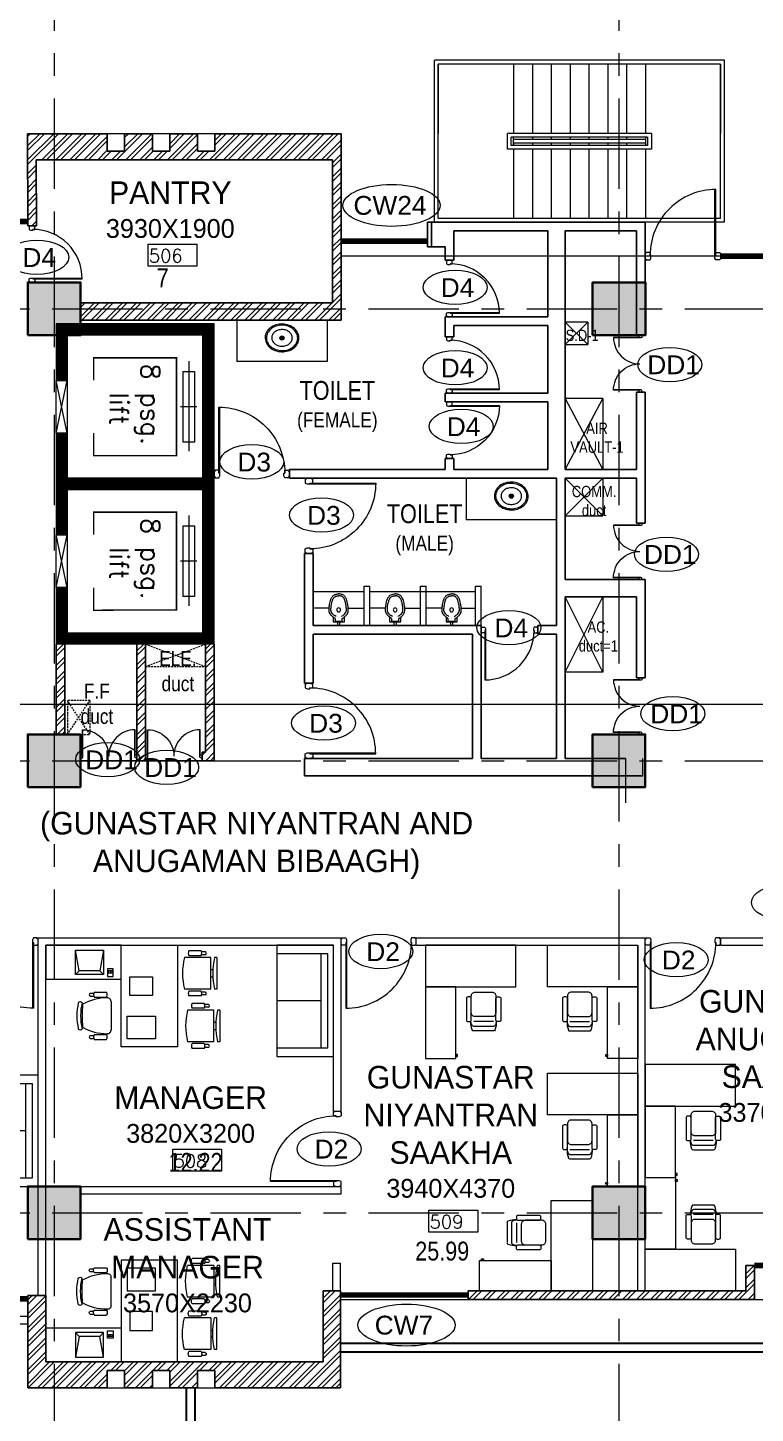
# Model space of a CAD drawing. Header units: millimetres. Extents: x 24487468 to 24959437, y -333213 to 842934.
# Drawn here: x 24740896 to 24750557, y 249635 to 268030 of the extents above; entities that cross this region are included whole.
import ezdxf

# ---------------------------------------------------------------- set-up
doc = ezdxf.new("R2010")
doc.units = ezdxf.units.MM
doc.header["$MEASUREMENT"] = 0
doc.linetypes.add('Centreline', pattern=[21, 12, -3, 3, -3])
doc.linetypes.add('DASHED2', pattern=[0.375, 0.25, -0.125])
doc.layers.get('0').update_dxf_attribs({"lineweight": 5})
for name, color, linetype, lineweight in [('A 0.13 dw', 175, 'Continuous', 5), ('A 0.13furniture', 30, 'Continuous', 0), ('A 0.13parapet partition', 32, 'Continuous', 13), ('A DW', 27, 'Continuous', 13), ('A-DIM', 155, 'Continuous', 9), ('AA-revised text', 52, 'Continuous', 9), ('AREA', 7, 'Continuous', 5), ('COLUMN', 12, 'Continuous', 40), ('D-DIM', 63, 'Continuous', 15), ('DIM', 183, 'Continuous', 5), ('Fixture', 181, 'Continuous', 9), ('HACTH', 8, 'Continuous', 0), ('hatch', 9, 'Continuous', 0), ('p1 plan grid lck', 6, 'Continuous', 5), ('room number', 99, 'Continuous', 20), ('stair', 231, 'Continuous', 13), ('text', 7, 'Continuous', 15), ('TEXT ROOM', 3, 'Continuous', 15), ('wall', 53, 'Continuous', 15), ('wall 0', 22, 'Continuous', 35), ('Wall1', 37, 'Continuous', 30), ('WALL2', 4, 'Continuous', 15), ('win shutters', 140, 'Continuous', 25), ('WINDOWS', 4, 'Continuous', 9)]:
    doc.layers.add(name, color=color, linetype=linetype, lineweight=lineweight)
doc.styles.add('arial', font='times.ttf')
doc.styles.add('ATTR', font='romans.shx', dxfattribs={"width": 0.8, "height": 0.48})
doc.styles.add('LABEL', font='arial.ttf', dxfattribs={"height": 18})
doc.styles.add('ordinary', font='arial.ttf')
doc.styles.add('ROMANS', font='romans__.ttf')
doc.styles.add('sansserif', font='sanss___.ttf')
doc.styles.add('Tahoma', font='technic_.ttf')

# ---------------------------------------------------------------- blocks, each defined once
blk = doc.blocks.new('column 350')
at = {"layer": 'COLUMN', "ltscale": 100}
h = blk.add_hatch(color=256, dxfattribs=at)
h.dxf.hatch_style = 1
h.paths.add_polyline_path([(1327.5, 1037.5), (627.5, 1037.5), (627.5, 337.5), (1327.5, 337.5)])
blk.add_lwpolyline([(627.5, 1037.5), (1327.5, 1037.5), (1327.5, 337.5), (627.5, 337.5)], close=True, dxfattribs=at)
blk = doc.blocks.new('fdfsdf')
at = {"layer": 'D-DIM', "linetype": 'Continuous', "ltscale": 1000, "const_width": 150}
blk.add_lwpolyline([(942, 1688), (1617, 1688), (1617, -262), (-433, -262), (-433, 1688), (242, 1688)], dxfattribs=at)
at = {"layer": 'hatch'}
for p, q in [((1059, 0), (123, 0)), ((591, -107), (591, 109))]:
    blk.add_line(p, q, dxfattribs=at)
at = {"layer": 'WALL2'}
for p, q in [((123, 0), (0, 0)), ((1199, 0), (1059, 0))]:
    blk.add_line(p, q, dxfattribs=at)
at = {"layer": 'WALL2', "linetype": 'Continuous', "ltscale": 1000, "const_width": 20}
blk.add_lwpolyline([(242, 1263), (-58, 1263), (-58, 163), (1242, 163), (1242, 1263), (942, 1263)], dxfattribs=at)
at = {"layer": 'WALL2'}
blk.add_lwpolyline([(1059, -76), (123, -76), (123, 76), (1059, 76)], close=True, dxfattribs=at)
blk = doc.blocks.new('fewe')
at = {"layer": 'A DW', "ltscale": 1000}
for p, q in [((750, 1950), (1450, 2100)), ((750, 2100), (1450, 1950)), ((750, 2100), (1450, 2100)), ((1450, 1950), (750, 1950))]:
    blk.add_line(p, q, dxfattribs=at)
at = {"layer": 'D-DIM', "linetype": 'Continuous', "ltscale": 1000}
for points in [[(750, 1950), (750, 2100), (0, 2100), (0, 0), (2200, 0), (2200, 2100), (1450, 2100), (1450, 1950)], [(750, 1950), (150, 1950), (150, 150), (2050, 150), (2050, 1950), (1450, 1950)]]:
    blk.add_lwpolyline(points, dxfattribs=at)
at = {"layer": 'D-DIM', "linetype": 'Continuous'}
blk.add_blockref('fdfsdf', (508, 337), dxfattribs=at)
at = {"layer": 'AA-revised text', "ltscale": 1000, "insert": (1713, 720), "char_height": 250, "width": 1259.28, "attachment_point": 1, "rotation": 180, "style": 'sansserif'}
blk.add_mtext('\\pi40.354;{\\Fromans|c0;8 psg.\\P\\pi427.26;lift}', dxfattribs=at)
blk = doc.blocks.new('S')
at = {"layer": 'stair', "extrusion": (0, 0, -1), "xscale": -1, "zscale": -1, "rotation": 270.0000000800413}
for p in [(-19800978, -159842), (-19800978, -161892)]:
    blk.add_blockref('fewe', p, dxfattribs=at)
blk = doc.blocks.new('Door1000-flat-3')
at = {"layer": 'A 0.13 dw'}
for p, q in [((-38, 0), (-38, -12)), ((38, 0), (-38, 0)), ((-38, -12), (-50, -12)), ((-50, -12), (-50, -63)), ((-50, -63), (-25, -75)), ((-25, -75), (12, -75)), ((12, -75), (12, -63)), ((12, -63), (50, -63)), ((38, -12), (38, 0)), ((50, -12), (38, -12)), ((50, -63), (50, -12)), ((-50, -937), (-25, -925)), ((-50, -988), (-50, -937)), ((-38, -988), (-50, -988)), ((-38, -1000), (-38, -988)), ((38, -1000), (-38, -1000)), ((-25, -925), (12, -925)), ((12, -925), (12, -937)), ((12, -925), (886, -925)), ((12, -937), (50, -937)), ((12, -937), (886, -937)), ((50, -988), (38, -988)), ((38, -988), (38, -1000)), ((50, -937), (50, -988))]:
    blk.add_line(p, q, dxfattribs=at)
blk.add_lwpolyline([(886, -937), (886, -937, 0.414214), (12, -63)], format="xyb", dxfattribs=at)
blk = doc.blocks.new('tt1')
at = {"layer": 'A 0.13furniture'}
for p, q in [((-1136, 904), (-1136, 641)), ((-1078, 902), (-1078, 639)), ((-1012, 901), (-1012, 640))]:
    blk.add_line(p, q, dxfattribs=at)
for points in [[(0, 0), (-552, 0), (-552, 1198), (0, 1198)], [(-552, 0), (-1502, 0), (-1502, 400), (-552, 400)], [(-1450, 400), (-1474, 400), (-1474, 422), (-1450, 422)]]:
    blk.add_lwpolyline(points, close=True, dxfattribs=at)
for points in [[(-993, 934), (-706, 934, 0.414214), (-686, 953), (-686, 979, 0.414214), (-706, 999), (-993, 999, 0.414214), (-1012, 979), (-1012, 953, 0.414214)], [(-673, 934), (-895, 934, 0.414214), (-947, 881), (-947, 660, 0.414214), (-895, 607), (-673, 607, 0.414214), (-621, 660), (-621, 881, 0.414214)], [(-993, 607), (-706, 607, -0.414214), (-686, 588), (-686, 562, -0.414214), (-706, 542), (-993, 542, -0.414214), (-1012, 562), (-1012, 588, -0.414214)]]:
    blk.add_lwpolyline(points, format="xyb", close=True, dxfattribs=at)
for centre, radius, start, end in [((-1117, 904), 19.6, 110.5247, 180), ((-1022, 650), 290, 87.2024, 110.5247), ((-1008, 832), 106, 88.5058, 125.6622), ((-1058, 902), 19.6, 125.6622, 180), ((-1117, 637), 19.6, 180, 249.4753), ((-1022, 891), 290, 249.4753, 272.7976), ((-1058, 639), 19.6, 180, 234.3378), ((-1008, 709), 106, 234.3378, 271.4942)]:
    blk.add_arc(centre, radius, start, end, dxfattribs=at)
blk = doc.blocks.new('Production Armchair 1-flat-3-flat-1')
at = {"layer": 'A 0.13furniture'}
for p, q in [((175, 302), (224, 302)), ((175, 262), (225, 262)), ((231, 315), (393, 315)), ((231, 250), (393, 250)), ((454, 189), (454, -188)), ((175, -261), (225, -261)), ((175, -300), (224, -300)), ((231, -248), (393, -248)), ((231, -313), (393, -313))]:
    blk.add_line(p, q, dxfattribs=at)
for centre, radius, start, end in [((44, 156), 30.3, 34.2916, 145.7084), ((402, -433), 672, 89.8784, 119.0931), ((185, 282), 21.8, 114.8953, 245.3358), ((284, 282), 62.8, 148.9511, 211.0489), ((340, 282), 62.8, 328.9511, 31.0489), ((405, 190), 48.9, 359.252, 92.1864), ((804, 0), 804, 167.6021, 192.3979), ((854, 0), 804, 167.6021, 192.3979), ((1965, 0), 1896, 175.3453, 184.606), ((44, -156), 30.3, 214.2902, 325.7098), ((402, 435), 672, 240.894, 270.1219), ((185, -280), 21.8, 114.6645, 245.1044), ((284, -281), 62.8, 148.9511, 211.0489), ((340, -281), 62.8, 328.9511, 31.0489), ((405, -188), 48.9, 267.8132, 0.748)]:
    blk.add_arc(centre, radius, start, end, dxfattribs=at)
at = {"layer": 'A 0.13furniture', "style": 'ATTR', "text_generation_flag": 4, "width": 0.8, "flags": 9}
blk.add_attdef('ESTCODE', (0, 0), '', height=0.126, rotation=270, dxfattribs=at)
blk = doc.blocks.new('Executive Armchair 1-flat-5-flat-1')
at = {"layer": 'A 0.13furniture'}
for p, q in [((-80.00175, 209.8875), (-430.05475, 209.8875)), ((-207.9205, 299.7425), (-369.9195, 299.7425)), ((-207.9205, 234.94), (-369.9195, 234.94)), ((-152.609, 286.8125), (-201.71775, 286.7925)), ((-152.68875, 247.275), (-200.6105, 247.28)), ((-80.00175, -209.89), (-80.00175, 209.8875)), ((0, 210), (-30.0025, 210)), ((0, 210), (0, -210)), ((-53.85975, 45), (-80.00175, 45)), ((-80.00175, -45), (-53.8405, -45)), ((-80.00175, -209.89), (-430.001, -209.89)), ((-207.9205, -234.9425), (-369.9195, -234.9425)), ((-207.9205, -299.745), (-369.9195, -299.745)), ((-152.609, -286.815), (-201.71775, -286.795)), ((-152.68875, -247.2775), (-200.6105, -247.2825)), ((0, -210), (-30.0025, -210))]:
    blk.add_line(p, q, dxfattribs=at)
for centre, radius, start, end in [((439.44675, 0.11), 894.44925, 166.435999999, 193.5788), ((-316.09875, 267.3425), 62.82115, 148.951400001, 211.048700002), ((-261.74125, 267.3425), 62.82123, 328.951400001, 31.04859), ((-161.7745, 267.0625), 21.77348, 294.664000001, 65.104889999), ((839.5795, 0), 894.58, 166.423299999, 193.576700001), ((-316.099, -267.3425), 62.821, 148.951299998, 211.048700002), ((-261.741, -267.3425), 62.821, 328.951299998, 31.04867), ((-161.7745, -267.065), 21.77342, 294.894900003, 65.336150001)]:
    blk.add_arc(centre, radius, start, end, dxfattribs=at)
at = {"layer": 'A 0.13furniture', "style": 'ATTR', "text_generation_flag": 4, "width": 0.8, "flags": 9}
blk.add_attdef('ESTCODE', (0, 0), '', height=0.1199, rotation=90, dxfattribs=at)
blk = doc.blocks.new('Executive Armchair 1-flat-6-flat-1')
at = {"layer": 'A 0.13furniture'}
for p, q in [((-80.00175, 209.8875), (-430.05475, 209.8875)), ((-207.9205, 299.7425), (-369.9195, 299.7425)), ((-207.9205, 234.94), (-369.9195, 234.94)), ((-152.609, 286.8125), (-201.71775, 286.7925)), ((-152.68875, 247.275), (-200.6105, 247.28)), ((-80.00175, -209.89), (-80.00175, 209.8875)), ((0, 210), (-30.0025, 210)), ((0, 210), (0, -210)), ((-53.85975, 45), (-80.00175, 45)), ((-80.00175, -45), (-53.8405, -45)), ((-80.00175, -209.89), (-430.001, -209.89)), ((-207.9205, -234.9425), (-369.9195, -234.9425)), ((-207.9205, -299.745), (-369.9195, -299.745)), ((-152.609, -286.815), (-201.71775, -286.795)), ((-152.68875, -247.2775), (-200.6105, -247.2825)), ((0, -210), (-30.0025, -210))]:
    blk.add_line(p, q, dxfattribs=at)
for centre, radius, start, end in [((439.44675, 0.11), 894.44925, 166.435999999, 193.5788), ((-316.09875, 267.3425), 62.82115, 148.951400001, 211.048700002), ((-261.74125, 267.3425), 62.82123, 328.951400001, 31.04859), ((-161.7745, 267.0625), 21.77348, 294.664000001, 65.104889999), ((839.5795, 0), 894.58, 166.423299999, 193.576700001), ((-316.099, -267.3425), 62.821, 148.951299998, 211.048700002), ((-261.741, -267.3425), 62.821, 328.951299998, 31.04867), ((-161.7745, -267.065), 21.77342, 294.894900003, 65.336150001)]:
    blk.add_arc(centre, radius, start, end, dxfattribs=at)
at = {"layer": 'A 0.13furniture', "style": 'ATTR', "text_generation_flag": 4, "width": 0.8, "flags": 9}
blk.add_attdef('ESTCODE', (0, 0), '', height=0.1199, rotation=90, dxfattribs=at)
blk = doc.blocks.new('ASD-flat-1-flat-1')
at = {"layer": 'A 0.13furniture'}
for p, q in [((552383, -73628), (551383, -73628)), ((551383, -73628), (551383, -74078)), ((551777, -74017), (551777, -73692)), ((551827, -73967), (551777, -73692)), ((551777, -73692), (552152, -73692)), ((552152, -73692), (552102, -73967)), ((552152, -73692), (552152, -74017)), ((552202, -73942), (552202, -74042)), ((552277, -73942), (552202, -73942)), ((552277, -74042), (552277, -73942)), ((551383, -74078), (552383, -74078)), ((551777, -74017), (551827, -73967)), ((552152, -74017), (551777, -74017)), ((552102, -73967), (551827, -73967)), ((552102, -73967), (552152, -74017)), ((552202, -74042), (552277, -74042)), ((552214, -73967), (552214, -73992)), ((552264, -73967), (552214, -73967)), ((552214, -73992), (552264, -73992)), ((552239, -73967), (552239, -73992)), ((552264, -73992), (552264, -73967))]:
    blk.add_line(p, q, dxfattribs=at)
for points in [[(553133, -73628), (553133, -74978), (552383, -74978), (552383, -73628)], [(552801, -74296), (552501, -74296), (552501, -74046), (552801, -74046)], [(552839, -74871), (552464, -74871), (552464, -74571), (552839, -74571)]]:
    blk.add_lwpolyline(points, close=True, dxfattribs=at)
for name, p in [('Executive Armchair 1-flat-6-flat-1', (553655, -74001)), ('Production Armchair 1-flat-3-flat-1', (551797, -74565)), ('Executive Armchair 1-flat-5-flat-1', (553696, -74699))]:
    blk.add_blockref(name, p, dxfattribs=at)
at = {"layer": 'A 0.13furniture', "style": 'ATTR', "width": 0.8, "flags": 9}
blk.add_attdef('ESTCODE', (551777, -73692), '', height=0.00147, dxfattribs=at)
blk = doc.blocks.new('URINAL-flat-2-flat-1')
at = {"layer": 'Fixture'}
for p, q in [((34898, -102606), (34898, -102366)), ((34889, -102468), (34850, -102468)), ((34850, -102492), (34889, -102492))]:
    blk.add_line(p, q, dxfattribs=at)
for points in [[(34803, -102431, 0.015307), (34788, -102408, 0.030235), (34770, -102387, 0.085356), (34740, -102364, 0.063817), (34717, -102355, 0.036492), (34698, -102352, 0.026744), (34678, -102352, 0.018274), (34658, -102353, 0.011125), (34636, -102356, 0.014084), (34600, -102362, 0.025138), (34565, -102370, 0.031939), (34540, -102380, 0.032616), (34523, -102389, 0.107254), (34494, -102415, 0.068619), (34485, -102434, 0.025503), (34482, -102447, 0.015887), (34479, -102459, 0.009468), (34476, -102479)], [(34777, -102444, 0.008503), (34763, -102422, 0.017924), (34752, -102408, 0.030377), (34741, -102396, 0.126288), (34715, -102381, 0.028405), (34706, -102379, 0.02339), (34696, -102377, 0.02717), (34679, -102377, 0.018325), (34660, -102378, 0.011123), (34640, -102380, 0.018446), (34598, -102387, 0.021502), (34573, -102394, 0.022313), (34555, -102400, 0.029677), (34540, -102407, 0.038753), (34528, -102415, 0.155552), (34509, -102442, 0.025477), (34506, -102452, 0.015887), (34504, -102463, 0.009489), (34501, -102482)], [(34803, -102528, -0.015299), (34787, -102551, -0.030229), (34770, -102572, -0.085355), (34740, -102595, -0.063823), (34717, -102604, -0.036496), (34698, -102607, -0.026747), (34678, -102607, -0.018276), (34657, -102606, -0.011126), (34636, -102603, -0.014084), (34600, -102597, -0.025138), (34565, -102589, -0.031939), (34540, -102579, -0.032616), (34523, -102570, -0.107254), (34494, -102543, -0.068619), (34485, -102524, -0.025503), (34482, -102512, -0.015887), (34479, -102499, -0.009468), (34476, -102479)], [(34777, -102515, -0.008503), (34762, -102537, -0.017924), (34752, -102551, -0.030377), (34741, -102563, -0.126288), (34715, -102578, -0.028405), (34706, -102580, -0.02339), (34696, -102582, -0.02717), (34679, -102582, -0.018325), (34660, -102581, -0.011123), (34640, -102579, -0.018446), (34598, -102571, -0.021502), (34573, -102565, -0.022313), (34555, -102559, -0.029677), (34540, -102552, -0.038753), (34528, -102543, -0.155552), (34509, -102516, -0.025477), (34506, -102507, -0.015887), (34504, -102495, -0.009489), (34501, -102476)]]:
    blk.add_lwpolyline(points, format="xyb", dxfattribs=at)
for points in [[(34786, -102405), (34850, -102405), (34850, -102555), (34785, -102555)], [(34803, -102431), (34839, -102431), (34839, -102528), (34803, -102528)]]:
    blk.add_lwpolyline(points, dxfattribs=at)
blk.add_circle((34690, -102479), 25.6, dxfattribs=at)
blk = doc.blocks.new('eg e-flat-1')
at = {"layer": 'Fixture'}
for p, q in [((-349, 195), (-349, -355)), ((851, 195), (851, -355)), ((269, -41), (232, -41)), ((251, -59), (251, -22)), ((851, -355), (-349, -355))]:
    blk.add_line(p, q, dxfattribs=at)
at = {"layer": 'Fixture', "linetype": 'Continuous'}
for points in [[(475, -48, 0.117634), (461, 21, 0.104469), (414, 84, 0.090016), (344, 126, 0.08192), (256, 144, 0.08192), (168, 132, 0.090016), (96, 95, 0.104469), (44, 35, 0.117634), (26, -33, 0.117634), (40, -102, 0.104469), (87, -166, 0.090016), (157, -207, 0.08192), (245, -225, 0.08192), (333, -213, 0.090016), (405, -176, 0.104469), (457, -116, 0.117634)], [(458, -44, 0.118622), (444, 19, 0.104678), (399, 76, 0.089562), (334, 113, 0.081185), (253, 128, 0.081185), (171, 116, 0.089562), (106, 80, 0.104678), (59, 25, 0.118622), (43, -38, 0.118622), (57, -100, 0.104678), (102, -157, 0.089562), (167, -194, 0.081185), (248, -209, 0.081185), (330, -197, 0.089562), (396, -162, 0.104678), (442, -106, 0.118622)], [(387, -42, 0.118283), (377, -1, 0.104607), (348, 37, 0.089718), (305, 61, 0.081436), (252, 70, 0.081436), (198, 62, 0.089718), (155, 39, 0.104607), (124, 2, 0.118283), (114, -39, 0.118283), (124, -80, 0.104607), (153, -118, 0.089718), (196, -142, 0.081436), (249, -152, 0.081436), (303, -143, 0.089718), (346, -120, 0.104607), (377, -83, 0.118283)]]:
    blk.add_lwpolyline(points, format="xyb", close=True, dxfattribs=at)
at = {"layer": 'Fixture'}
for radius in [27.6, 18.4]:
    blk.add_circle((251, -41), radius, dxfattribs=at)
blk = doc.blocks.new('md1')
at = {"layer": 'A 0.13 dw'}
for p, q in [((-924, 1799), (-936, 1799)), ((-936, 1799), (-936, 1748)), ((-936, 1748), (-911, 1736)), ((-924, 1811), (-924, 1799)), ((-848, 1811), (-924, 1811)), ((-911, 1736), (-874, 1736)), ((-874, 1736), (-874, 1748)), ((-874, 1748), (-836, 1748)), ((-874, 1748), (0, 1748)), ((-874, 1736), (0, 1736)), ((-848, 1799), (-848, 1811)), ((-836, 1799), (-848, 1799)), ((-836, 1748), (-836, 1799)), ((-936, 0), (-911, 12)), ((-936, -51), (-936, 0)), ((-911, 12), (-874, 12)), ((-874, 12), (-874, 0)), ((-874, 12), (0, 12)), ((-874, 0), (-836, 0)), ((-874, 0), (0, 0)), ((-836, 0), (-836, -51)), ((-924, -51), (-936, -51)), ((-924, -63), (-924, -51)), ((-848, -63), (-924, -63)), ((-836, -51), (-848, -51)), ((-848, -51), (-848, -63))]:
    blk.add_line(p, q, dxfattribs=at)
for points in [[(0, 1748), (0, 1748, -0.414214), (-874, 874)], [(0, 0), (0, 0, 0.414214), (-874, 874)]]:
    blk.add_lwpolyline(points, format="xyb", dxfattribs=at)
blk = doc.blocks.new('tiolet2')
at = {"ltscale": 100}
for p, q in [((-464, -320), (-464, -908)), ((-234, -550), (-234, -320))]:
    blk.add_line(p, q, dxfattribs=at)
at = {"layer": 'A 0.13parapet partition', "linetype": 'Continuous', "extrusion": (7.45024e-07, -7.45024e-07, 1)}
for p, q in [((-3934, 1445), (-3934, 1969, 0)), ((-3934, 1969, 0), (-3859, 1969, 0)), ((-3859, 1445, 0), (-3859, 1969, 0)), ((-3184, 1445, 0), (-3184, 1969, 0)), ((-3184, 1969, 0), (-3109, 1969, 0)), ((-3109, 1445, 0), (-3109, 1969, 0)), ((-2454, 1445, 0), (-2454, 1969, 0)), ((-2454, 1969, 0), (-2379, 1969, 0)), ((-2379, 1445, 0), (-2379, 1969, 0))]:
    blk.add_line(p, q, dxfattribs=at)
at = {"layer": 'Fixture', "extrusion": (7.45024e-07, -7.45024e-07, 1)}
for p, q in [((-4609, 1899, 0), (-3934, 1899, 0)), ((-3859, 1899, 0), (-2984, 1899, 0)), ((-3109, 1899, 0), (-2454, 1899, 0)), ((-4144, 1674, 0), (-3934, 1674, 0)), ((-3394, 1674, 0), (-3184, 1674, 0)), ((-2644, 1674, 0), (-2454, 1674, 0))]:
    blk.add_line(p, q, dxfattribs=at)
at = {"layer": 'Fixture', "extrusion": (-7.45024e-07, -7.45024e-07, 1)}
for p, q in [((-4399, 1674, 0), (-4610, 1674, 0)), ((-3649, 1674, 0), (-3860, 1674, 0)), ((-2899, 1674, 0), (-3110, 1674, 0))]:
    blk.add_line(p, q, dxfattribs=at)
at = {"layer": 'HACTH', "ltscale": 100}
for p, q in [((-964, 5175), (-1264, 5475)), ((-1264, 5175), (-964, 5475)), ((-964, 5475), (-1264, 5475)), ((-964, 5475), (-964, 5175)), ((-1264, 5175), (-964, 5175)), ((-764, 4462), (-1264, 4462)), ((-1264, 4462), (-764, 3515)), ((-1264, 3515), (-764, 4462)), ((-764, 4462), (-764, 3515)), ((-1264, 3400), (-764, 2900)), ((-1264, 2900), (-764, 3400)), ((-764, 3400), (-764, 2900)), ((-1264, 2900), (-764, 2900)), ((-764, 825), (-1264, 1825)), ((-1264, 825), (-764, 1825)), ((-764, 1825), (-764, 825)), ((-764, 825), (-1264, 825))]:
    blk.add_line(p, q, dxfattribs=at)
at = {"layer": 'hatch', "ltscale": 100}
blk.add_line((-464, -320), (-464, -550), dxfattribs=at)
at = {"layer": 'Wall1', "ltscale": 100}
for p, q in [((-3041, 6475), (-3041, 6800)), ((-3041, 6800), (-200, 6800)), ((-2744, 6685), (-2744, 6295)), ((-1494, 6685), (-2744, 6685)), ((-1494, 6685), (-1494, 5545)), ((-315, 6685), (-1264, 6685)), ((-1264, 6685), (-1264, 3515)), ((-315, 5295), (-315, 6685)), ((-200, 5295), (-200, 6800)), ((-3041, 6475), (-2976, 6475)), ((-3041, 6475), (-2859, 6475)), ((-2859, 6475), (-2859, 6295)), ((-2859, 6295), (-2744, 6295)), ((-2859, 5545), (-2859, 5280)), ((-1494, 5545), (-2859, 5545)), ((-1264, 5650), (-1264, 3520)), ((-2744, 5430), (-2744, 5280)), ((-1494, 5430), (-2744, 5430)), ((-1494, 5430), (-1494, 4530)), ((-2859, 5280), (-2744, 5280)), ((-200, 5295), (-315, 5295)), ((-2859, 4530), (-2859, 4415)), ((-2859, 4530), (-1494, 4530)), ((-2859, 4415), (-1494, 4415)), ((-1494, 4415), (-1494, 3515)), ((-315, 3515), (-315, 4545)), ((-200, 4545), (-315, 4545)), ((-200, 3400), (-200, 4545)), ((-4924, 3515), (-2859, 3515)), ((-4924, 3515), (-4924, 3400)), ((-2859, 3665), (-2859, 3515)), ((-2744, 3665), (-2859, 3665)), ((-2744, 3665), (-2744, 3515)), ((-2744, 3515), (-1494, 3515)), ((-1264, 3515), (-1079, 3515)), ((-1164, 3515), (-315, 3515)), ((-4924, 3400), (-1379, 3400)), ((-1379, 3400), (-1379, 1445)), ((-1264, 3400), (-1264, 2055)), ((-1264, 3400), (-315, 3400)), ((-1264, 3400), (-1079, 3400)), ((-1164, 3400), (-315, 3400)), ((-315, 2805), (-315, 3400)), ((-200, 2805), (-200, 3405)), ((-1264, 3290), (-1264, 2055)), ((-200, 2805), (-315, 2805)), ((-4724, 680), (-4724, 2400)), ((-4609, 2400), (-4724, 2400)), ((-4609, 1445), (-4609, 2400)), ((-200, 2055), (-1264, 2055)), ((-200, 2055), (-1264, 2055)), ((-200, 750), (-200, 2055)), ((-1264, 1825), (-1264, -320)), ((-315, 1825), (-1264, 1825)), ((-315, 750), (-315, 1825)), ((-4609, 1445), (-2379, 1445)), ((-4609, 680), (-4609, 1330)), ((-4609, 1330), (-2494, 1330)), ((-2494, -320), (-2494, 1330)), ((-2379, 1445), (-2379, -320)), ((-2379, -320), (-2379, 1295)), ((-1629, 1445), (-1379, 1445)), ((-1629, 1330), (-1629, 1445)), ((-1629, 1330), (-1379, 1330)), ((-1379, 1330), (-1379, -320)), ((-200, 750), (-315, 750)), ((-4609, 680), (-4724, 680)), ((-4724, -320), (-4724, -550)), ((-2494, -320), (-4724, -320)), ((-1379, -320), (-2379, -320)), ((-464, -320), (-1264, -320)), ((-234, -550), (-4724, -550))]:
    blk.add_line(p, q, dxfattribs=at)
at = {"layer": 'A 0.13 dw', "xscale": 0.7499724901504649, "yscale": 0.7499724901504649, "zscale": 0.7499724901504649}
for p in [(-2802, 6295), (-2802, 5280)]:
    blk.add_blockref('Door1000-flat-3', p, dxfattribs=at)
at = {"layer": 'A 0.13 dw', "yscale": 0.7499724901504649, "zscale": 0.7499724901504649}
for p, xscale, rotation in [((-2802, 3665), -0.7499724901504649, 180), ((-1629, 1388), 0.7499724901504649, 270)]:
    blk.add_blockref('Door1000-flat-3', p, dxfattribs=dict(at, xscale=xscale, rotation=rotation))
at = {"layer": 'A 0.13 dw', "xscale": -1}
for p, rotation in [((-4924, 3458), 270), ((-4666, 2400), 180)]:
    blk.add_blockref('Door1000-flat-3', p, dxfattribs=dict(at, rotation=rotation))
at = {"layer": 'A 0.13 dw'}
blk.add_blockref('Door1000-flat-3', (-4666, 680), dxfattribs=at)
at = {"layer": 'Fixture', "extrusion": (7.45024e-07, -7.45024e-07, 1), "xscale": -1, "rotation": 89.99999733613608}
for p in [(-106751, 36343, 0), (-106001, 36343, 0), (-105251, 36343, 0)]:
    blk.add_blockref('URINAL-flat-2-flat-1', p, dxfattribs=at)
at = {"layer": 'wall'}
for p in [(-5274, 5305), (-2230, 3205)]:
    blk.add_blockref('eg e-flat-1', p, dxfattribs=at)
at = {"layer": 'WALL2', "xscale": -0.4001994771859112, "yscale": 0.4001994771859112, "zscale": 0.4001994771859112}
blk.add_blockref('md1', (-622, 4570), dxfattribs=at)
at = {"layer": 'WALL2', "xscale": 0.4001994771859112, "yscale": 0.4001994771859112, "zscale": 0.4001994771859112, "rotation": 180}
for p in [(-622, 2780), (-622, 725)]:
    blk.add_blockref('md1', p, dxfattribs=at)
at = {"layer": 'text', "attachment_point": 2, "style": 'LABEL'}
for s, insert, char_height, width in [('\\pi-450,l600,t600;{\\fTechnic|b0|i0|c2|p2; S.D-1}', (-1137, 5373), 150, 4499.81), ('{\\fTechnic|b0|i0|c2|p2;TOILET\\P\\H0.8x;(FEMALE)}', (-4289, 4692), 250, 5130.9), ('\\pi-450,l600,t600;{\\fTechnic|b0|i0|c2|p2;AIR \\PVAULT-1}', (-916, 4139), 150, 4499.81), ('\\pi-450,l600,t600;{\\fTechnic|b0|i0|c2|p2;COMM.\\Pduct}', (-955, 3300), 150, 4499.81), ('{\\fTechnic|b0|i0|c2|p2;TOILET\\P\\H0.8x;(MALE)}', (-3130, 3055), 250, 5990.03), ('\\pi-450,l600,t600;{\\fTechnic|b0|i0|c2|p2;AC.\\Pduct=1}', (-898, 1500), 150, 4499.81)]:
    blk.add_mtext(s, dxfattribs=dict(at, insert=insert, char_height=char_height, width=width))
blk = doc.blocks.new('EEXIT')
at = {"layer": 'WINDOWS', "lineweight": 0}
for p, q in [((0, 4581), (-2150, 4581)), ((-2150, 4581), (-2150, 2781)), ((-50, 4531), (-2100, 4531)), ((-2100, 4531), (-2100, 2753)), ((-2100, 4531), (-1180, 4531)), ((-50, 4531), (-50, 2781)), ((0, 4581), (0, 2753)), ((-2100, 3531), (-1180, 3531)), ((-1180, 3611), (-1180, 1700)), ((-1180, 3611), (-970, 3611)), ((-1130, 3561), (-1130, 1750)), ((-1130, 3561), (-1020, 3561)), ((-1130, 3531), (-1020, 3531)), ((-1100, 3531), (-1100, 1781)), ((-1050, 3531), (-1050, 1781)), ((-1020, 3561), (-1020, 1750)), ((-970, 3611), (-970, 1700)), ((-970, 3531), (-50, 3531)), ((-2100, 3281), (-1180, 3281)), ((-1130, 3281), (-1100, 3281)), ((-1050, 3281), (-1020, 3281)), ((-970, 3281), (-50, 3281)), ((-2100, 3031), (-1180, 3031)), ((-1130, 3031), (-1100, 3031)), ((-1050, 3031), (-1020, 3031)), ((-970, 3031), (-50, 3031)), ((-2150, 2781), (-2150, 731)), ((-2100, 2781), (-1180, 2781)), ((-1130, 2781), (-1100, 2781)), ((-1050, 2781), (-1020, 2781)), ((-970, 2781), (-50, 2781)), ((-50, 2781), (-50, 781)), ((-2100, 2753), (-2100, 781)), ((0, 2753), (0, 731)), ((-2100, 2531), (-1180, 2531)), ((-1130, 2531), (-1100, 2531)), ((-1050, 2531), (-1020, 2531)), ((-970, 2531), (-50, 2531)), ((-2100, 2281), (-1180, 2281)), ((-1130, 2281), (-1100, 2281)), ((-1050, 2281), (-1020, 2281)), ((-970, 2281), (-50, 2281)), ((-2100, 2031), (-1180, 2031)), ((-1130, 2031), (-1100, 2031)), ((-1050, 2031), (-1020, 2031)), ((-970, 2031), (-50, 2031)), ((-2100, 1781), (-1180, 1781)), ((-970, 1700), (-1180, 1700)), ((-1020, 1781), (-1130, 1781)), ((-1020, 1750), (-1130, 1750)), ((-1050, 1781), (-1020, 1781)), ((-970, 1781), (-50, 1781)), ((-2100, 781), (-1180, 781)), ((-50, 781), (-2100, 781)), ((0, 731), (-2150, 731))]:
    blk.add_line(p, q, dxfattribs=at)
blk = doc.blocks.new('SEC')
at = {"layer": 'HACTH', "ltscale": 100}
blk.add_lwpolyline([(-34685, 0), (0, 0), (0, 3449), (-425, 2854)], dxfattribs=at)
blk = doc.blocks.new('*U36')
at = {"layer": 'room number'}
blk.add_lwpolyline([(46, 40), (46, 240), (491, 240), (491, 40)], close=True, dxfattribs=at)
at = {"layer": 'room number', "style": 'ROMANS'}
blk.add_attdef('ROOM_NUM', (53, 73), '', height=120, dxfattribs=at)
blk = doc.blocks.new('s11')
at = {"layer": 'A 0.13furniture'}
for p, q in [((-1363, 675), (-1363, 0)), ((-113, 675), (-1363, 675)), ((-1363, 587), (-1363, 0)), ((-113, 587), (-1363, 587)), ((-738, 587), (-738, 0)), ((-113, 0), (-113, 675))]:
    blk.add_line(p, q, dxfattribs=at)
blk.add_lwpolyline([(0, 0), (0, 750), (-1475, 750), (-1475, 0)], close=True, dxfattribs=at)
at = {"layer": 'A 0.13furniture', "style": 'ATTR', "text_generation_flag": 4, "width": 0.8, "flags": 9}
blk.add_attdef('ESTCODE', (0, 750), '', height=0.42, rotation=180, dxfattribs=at)

msp = doc.modelspace()

# ---------------------------------------------------------------- hatches: boundary and pattern name
at = {"layer": 'hatch', "ltscale": 100}
h = msp.add_hatch(dxfattribs=at)
h.set_pattern_fill('ANSI32', color=256, scale=350)
h.set_pattern_definition([(45, (24742975.59, 265385.2), (-92.808, 92.808), []), (45, (24743037.46, 265385.2), (-92.808, 92.808), [])])
h.paths.add_polyline_path([(24745056.1, 266622.7), (24743381.1, 266622.7), (24743381.1, 266392.7), (24743151.1, 266392.7), (24743151.1, 266622.7), (24742781.1, 266622.7), (24742781.1, 266392.7), (24742551.1, 266392.7), (24742551.1, 266622.7), (24742181.1, 266622.7), (24742181.1, 266392.7), (24741951.1, 266392.7), (24741951.1, 266622.7), (24740895.1, 266622.7), (24740896.1, 265400.2), (24740896.1, 265400.2), (24741010.7, 265400.1), (24741010.2, 266277.7), (24744941.1, 266277.7), (24744941.1, 264377.7), (24741597.2, 264377.7), (24741597.2, 264147.7), (24745056.1, 264147.7)])
h = msp.add_hatch(dxfattribs=at)
h.set_pattern_fill('ANSI32', color=256, scale=350)
h.set_pattern_definition([(45, (24741330.2, 259247.7), (-92.808, 92.808), []), (45, (24741392.07, 259247.7), (-92.808, 92.808), [])])
h.paths.add_polyline_path([(24741387.7, 259847.7), (24741272.7, 259847.7), (24741272.7, 258647.7), (24741387.7, 258647.7)])
h = msp.add_hatch(dxfattribs=at)
h.set_pattern_fill('ANSI32', color=256, scale=350)
h.set_pattern_definition([(45, (24742404.14, 259072.7), (-92.808, 92.808), []), (45, (24742466.02, 259072.7), (-92.808, 92.808), [])])
h.paths.add_polyline_path([(24742461.6, 259847.7), (24742346.6, 259847.7), (24742346.6, 258297.7), (24742461.6, 258297.7)])
h = msp.add_hatch(dxfattribs=at)
h.set_pattern_fill('ANSI32', color=256, scale=350)
h.set_pattern_definition([(45, (24743292.17, 259072.7), (-92.808, 92.808), []), (45, (24743354.04, 259072.7), (-92.808, 92.808), [])])
h.paths.add_polyline_path([(24743372.7, 259847.7), (24743257.7, 259847.7), (24743257.7, 258412.7), (24743211.6, 258412.7), (24743211.6, 258297.7), (24743372.7, 258297.7)])
h = msp.add_hatch(dxfattribs=at)
h.set_pattern_fill('ANSI32', color=256, scale=350)
h.set_pattern_definition([(45, (24748646.12, 251372.7), (-92.808, 92.808), []), (45, (24748707.99, 251372.7), (-92.808, 92.808), [])])
h.paths.add_polyline_path([(24750546.1, 251597.7), (24750431.1, 251597.7), (24750431.1, 251262.7), (24746746.1, 251262.7), (24746746.1, 251147.7), (24750546.1, 251147.7)])
h = msp.add_hatch(dxfattribs=at)
h.set_pattern_fill('ANSI32', color=256, scale=350)
h.set_pattern_definition([(45, (24742972.17, 250617.7), (-92.808, 92.808), []), (45, (24743034.04, 250617.7), (-92.808, 92.808), [])])
h.paths.add_polyline_path([(24745048.2, 251262.7), (24744818.2, 251262.7), (24744818.2, 250317.7), (24741135.1, 250317.7), (24741135.1, 251197.7), (24740896.1, 251197.7), (24740896.1, 249972.7), (24741951.1, 249972.7), (24741951.1, 250202.7), (24742181.1, 250202.7), (24742181.1, 249972.7), (24742551.1, 249972.7), (24742551.1, 250202.7), (24742781.1, 250202.7), (24742781.1, 249972.7), (24743151.1, 249972.7), (24743151.1, 250202.7), (24743381.1, 250202.7), (24743381.1, 249972.7), (24745048.2, 249972.7)])

# ---------------------------------------------------------------- linework, layer by layer
at = {"ltscale": 100}
msp.add_lwpolyline([(24727875.7, 266622.7), (24727875.7, 254322.7), (24726974.6, 254322.7), (24726974.6, 249972.7), (24736871.1, 249972.7), (24736871.1, 251152.7), (24740896.1, 251152.7), (24740896.1, 249972.7), (24745048.2, 249972.7), (24745048.2, 251147.7), (24755946, 251147.7), (24755946, 264997.7), (24745056.1, 264997.7), (24745056.1, 266622.7), (24740895.1, 266622.7), (24740895.1, 265457.7), (24736871.1, 265457.7), (24736871.1, 266622.7), (24727875.7, 266622.7)], dxfattribs=at)
at = {"layer": 'HACTH', "linetype": 'DASHED2', "ltscale": 100}
for p, q in [((24742461.6, 259847.7), (24743257.7, 259547.7)), ((24742461.6, 259547.7), (24743257.7, 259847.7)), ((24742461.6, 259547.7), (24743257.7, 259547.7)), ((24741722.7, 258647.7), (24741422.7, 259097.7)), ((24741422.7, 258647.7), (24741722.7, 259097.7)), ((24741722.7, 259097.7), (24741422.7, 259097.7)), ((24741422.7, 259097.7), (24741422.7, 258647.7)), ((24741722.7, 259097.7), (24741722.7, 258647.7)), ((24741422.7, 258647.7), (24741722.7, 258647.7))]:
    msp.add_line(p, q, dxfattribs=at)
at = {"layer": 'p1 plan grid lck', "linetype": 'Centreline', "ltscale": 100}
for p, q in [((24741247.2, 281790.6), (24741247.2, 234943.6)), ((24748746.6, 281790.6), (24748746.6, 234943.6)), ((24709721.3, 264297.7), (24762026.1, 264297.7)), ((24709720.8, 258297.7), (24762025.5, 258297.7)), ((24709722.4, 252297.7), (24762027.1, 252297.7))]:
    msp.add_line(p, q, dxfattribs=at)
at = {"layer": 'text', "ltscale": 100}
for centre, major_axis, ratio in [((24745727.7, 265671.4), (-645.2, 0), 0.4312913), ((24741017.1, 264982.6), (-424.8, 0), 0.5372842), ((24746571.7, 264583.3), (-424.8, 0), 0.5372842), ((24746571.7, 263515.5), (-424.8, 0), 0.5372842), ((24749421.2, 263558.2), (-424.8, 0), 0.5372842), ((24746653.1, 262736.5), (-424.8, 0), 0.5372842), ((24743872.3, 262266.7), (-424.8, 0), 0.5372842), ((24744797.4, 261559.1), (-424.8, 0), 0.5372842), ((24749376.5, 261040.3), (-424.8, 0), 0.5372842), ((24747286, 260065.1), (-424.8, 0), 0.5372842), ((24744825.3, 258798.9), (-424.8, 0), 0.5372842), ((24749461, 258923.2), (-424.8, 0), 0.5372842), ((24741957.8, 258313.5), (-424.8, 0), 0.5372842), ((24742741.2, 258211.7), (-424.8, 0), 0.5372842), ((24750929.4, 256416.6), (-424.8, 0), 0.5372842), ((24745583.8, 255765.8), (-424.8, 0), 0.5372842), ((24749508.2, 255655.8), (-424.8, 0), 0.5372842), ((24744896.8, 253145.3), (-424.8, 0), 0.5372842), ((24745926.4, 250805.2), (-645.2, 0), 0.4312913)]:
    msp.add_ellipse(centre, major_axis=major_axis, ratio=ratio, dxfattribs=at)
at = {"layer": 'wall', "ltscale": 100}
for p, q in [((24736871.1, 250922.7), (24740896.1, 250922.7)), ((24736871.1, 250822.7), (24740896.1, 250822.7))]:
    msp.add_line(p, q, dxfattribs=at)
at = {"layer": 'wall 0', "ltscale": 100}
for p, q in [((24757008.2, 250562.7), (24745048.2, 250562.7)), ((24757123.2, 250447.7), (24745048.2, 250447.7)), ((24743006.1, 237912.7), (24743006.1, 249972.7)), ((24743121.1, 237797.7), (24743121.1, 249972.7))]:
    msp.add_line(p, q, dxfattribs=at)
at = {"layer": 'Wall1', "ltscale": 100}
for p, q in [((24741951.1, 266622.7), (24740895.1, 266622.7)), ((24740895.1, 266622.7), (24740896.1, 265400.1)), ((24741951.1, 266622.7), (24740895.1, 266622.7)), ((24741951.1, 266392.7), (24741951.1, 266622.7)), ((24741951.1, 266392.7), (24741951.1, 266622.7)), ((24742551.1, 266622.7), (24742181.1, 266622.7)), ((24742181.1, 266392.7), (24742181.1, 266622.7)), ((24742551.1, 266622.7), (24742181.1, 266622.7)), ((24742181.1, 266392.7), (24742181.1, 266622.7)), ((24742551.1, 266392.7), (24742551.1, 266622.7)), ((24742551.1, 266392.7), (24742551.1, 266622.7)), ((24742781.1, 266392.7), (24742781.1, 266622.7)), ((24743151.1, 266622.7), (24742781.1, 266622.7)), ((24742781.1, 266392.7), (24742781.1, 266622.7)), ((24743151.1, 266622.7), (24742781.1, 266622.7)), ((24743151.1, 266392.7), (24743151.1, 266622.7)), ((24743151.1, 266392.7), (24743151.1, 266622.7)), ((24743381.1, 266392.7), (24743381.1, 266622.7)), ((24745056.1, 266622.7), (24743381.1, 266622.7)), ((24743381.1, 266392.7), (24743381.1, 266622.7)), ((24745056.1, 266622.7), (24743381.1, 266622.7)), ((24745056.1, 266622.7), (24745056.1, 264377.7)), ((24745056.1, 266622.7), (24745056.1, 264147.7)), ((24742181.1, 266392.7), (24741951.1, 266392.7)), ((24742181.1, 266392.7), (24741951.1, 266392.7)), ((24742781.1, 266392.7), (24742551.1, 266392.7)), ((24742781.1, 266392.7), (24742551.1, 266392.7)), ((24743381.1, 266392.7), (24743151.1, 266392.7)), ((24743381.1, 266392.7), (24743151.1, 266392.7)), ((24741010.2, 266277.7), (24741010.7, 265400.1)), ((24744941.1, 266277.7), (24741010.2, 266277.7)), ((24744941.1, 266277.7), (24744941.1, 264377.7)), ((24740896.1, 265400.1), (24741010.7, 265400.1)), ((24744941.1, 264377.7), (24741597.2, 264377.7)), ((24745056.1, 264147.7), (24741597.2, 264147.7)), ((24741272.7, 259847.7), (24741272.7, 258647.7)), ((24741387.7, 259847.7), (24741387.7, 258647.7)), ((24742346.6, 259847.7), (24742346.6, 258297.7)), ((24742461.6, 259847.7), (24742461.6, 258297.7)), ((24743257.7, 259847.7), (24743257.7, 258412.7)), ((24743372.7, 259847.7), (24743372.7, 258297.7)), ((24741596.6, 258297.7), (24743372.7, 258297.7)), ((24743211.6, 258412.7), (24743257.7, 258412.7)), ((24743211.6, 258412.7), (24743211.6, 258297.7)), ((24750431.1, 251262.7), (24750431.1, 251597.7)), ((24750546.1, 251597.7), (24750431.1, 251597.7)), ((24750546.1, 251147.7), (24750546.1, 251597.7)), ((24750546.1, 251432.7), (24750546.1, 251167.7)), ((24736871.1, 251152.7), (24740896.1, 251152.7)), ((24740896.1, 251197.7), (24740896.1, 249972.7)), ((24740896.1, 251197.7), (24741135.1, 251197.7)), ((24741135.1, 251197.7), (24741135.1, 250317.7)), ((24744818.2, 251262.7), (24744818.2, 250317.7)), ((24745048.2, 251262.7), (24744818.2, 251262.7)), ((24745048.2, 251262.7), (24745048.2, 249972.7)), ((24746746.1, 251262.7), (24746746.1, 251147.7)), ((24746746.1, 251262.7), (24750431.1, 251262.7)), ((24746746.1, 251147.7), (24750546.1, 251147.7)), ((24744818.2, 250317.7), (24741135.1, 250317.7)), ((24742181.1, 250202.7), (24741951.1, 250202.7)), ((24741951.1, 250202.7), (24741951.1, 249972.7)), ((24742181.1, 250202.7), (24742181.1, 249972.7)), ((24742781.1, 250202.7), (24742551.1, 250202.7)), ((24742551.1, 250202.7), (24742551.1, 249972.7)), ((24742781.1, 250202.7), (24742781.1, 249972.7)), ((24743151.1, 250202.7), (24743151.1, 249972.7)), ((24743381.1, 250202.7), (24743151.1, 250202.7)), ((24743381.1, 250202.7), (24743381.1, 249972.7)), ((24741951.1, 249972.7), (24740896.1, 249972.7)), ((24742551.1, 249972.7), (24742181.1, 249972.7)), ((24743151.1, 249972.7), (24742781.1, 249972.7)), ((24745048.2, 249972.7), (24743381.1, 249972.7))]:
    msp.add_line(p, q, dxfattribs=at)
msp.add_lwpolyline([(24746256.1, 265122.7), (24746206.1, 265122.7), (24746206.1, 265447.2), (24746256.1, 265447.2)], close=True, dxfattribs=at)
at = {"layer": 'WALL2', "ltscale": 100}
for p, q in [((24741035.1, 251197.7), (24741035.1, 255947.7)), ((24741035.1, 255947.7), (24745056.1, 255947.7)), ((24745056.1, 253647.7), (24745056.1, 255947.7)), ((24746056.1, 255947.7), (24749096.6, 255947.7)), ((24746056.1, 255847.7), (24746056.1, 255947.7)), ((24749096.6, 251262.7), (24749096.6, 255947.7)), ((24750096.6, 255947.7), (24755946, 255947.7)), ((24750096.6, 255947.7), (24750096.6, 255847.7)), ((24750096.6, 255947.7), (24750096.6, 255847.7)), ((24741135.1, 251197.7), (24741135.1, 255847.7)), ((24741135.1, 255847.7), (24744956.1, 255847.7)), ((24744956.1, 253647.7), (24744956.1, 255847.7)), ((24746056.1, 255847.7), (24748996.6, 255847.7)), ((24748996.6, 251262.7), (24748996.6, 255847.7)), ((24750096.6, 255847.7), (24755946, 255847.7)), ((24744956.1, 253647.7), (24745056.1, 253647.7)), ((24741596.1, 252647.7), (24745056.1, 252647.7)), ((24745056.1, 252547.7), (24745056.1, 252647.7)), ((24741596.1, 252547.7), (24745056.1, 252547.7)), ((24744948.2, 251262.7), (24744948.2, 251627.7)), ((24744948.2, 251627.7), (24745048.2, 251627.7)), ((24745048.2, 251262.7), (24745048.2, 251627.7))]:
    msp.add_line(p, q, dxfattribs=at)
at = {"layer": 'win shutters', "ltscale": 100, "const_width": 75}
for points in [[(24736871.1, 265457.7), (24740895.1, 265457.7)], [(24736871.1, 265457.7), (24740896.1, 265457.7)], [(24746206.1, 265197.7), (24745056.1, 265197.7)], [(24750546.1, 251597.7), (24755946, 251597.7), (24755946, 264997.7), (24750096.7, 264997.7)], [(24736871.1, 251152.7), (24740896.1, 251152.7)], [(24746746.1, 251205.2), (24745048.2, 251205.2)]]:
    msp.add_lwpolyline(points, dxfattribs=at)

# ---------------------------------------------------------------- block references
msp.add_blockref('tiolet2', (24749296.6, 258647.7))
at = {"layer": 'A 0.13 dw'}
for p, rotation in [((24749096.6, 264997), 90), ((24746056.1, 255897.7), 270), ((24750096.6, 255897.7), 270)]:
    msp.add_blockref('Door1000-flat-3', p, dxfattribs=dict(at, rotation=rotation))
at = {"layer": 'A 0.13 dw', "xscale": 0.7523877795325244, "yscale": 0.7523877795325244, "zscale": 0.7523877795325244}
msp.add_blockref('Door1000-flat-3', (24740953.5, 265400.1), dxfattribs=at)
at = {"layer": 'A 0.13 dw', "xscale": -1, "rotation": 90}
msp.add_blockref('Door1000-flat-3', (24740035.1, 255897.7), dxfattribs=at)
at = {"layer": 'A 0.13 dw', "xscale": -1}
msp.add_blockref('Door1000-flat-3', (24745006, 253647.7), dxfattribs=at)
at = {"layer": 'A 0.13furniture'}
msp.add_blockref('ASD-flat-1-flat-1', (24189752, 329476.2), dxfattribs=at)
at = {"layer": 'A 0.13furniture', "xscale": -1, "rotation": 180}
msp.add_blockref('ASD-flat-1-flat-1', (24189752, 176689.2), dxfattribs=at)
at = {"layer": 'A-DIM'}
msp.add_blockref('S', (4942394.2, 421740.2), dxfattribs=at)
at = {"layer": 'COLUMN', "rotation": 89.99999999994951}
for p in [(24741934.7, 263320.2), (24749434.7, 263320.2), (24741934.1, 257320.2), (24749434.1, 257320.2), (24741933.6, 251320.2), (24749434.1, 251320.2)]:
    msp.add_blockref('column 350', p, dxfattribs=at)
at = {"layer": 'DIM', "rotation": 270}
msp.add_blockref('EEXIT', (24745566.1, 265447.7), dxfattribs=at)
at = {"layer": 'HACTH'}
msp.add_blockref('SEC', (24765467.8, 259047.7), dxfattribs=at)
at = {"layer": 'room number', "xscale": 1.456692913385827, "yscale": 1.456692913385827, "zscale": 0.984251968503937}
for p, values in [((24742426.8, 264807.6), {'ROOM_NUM': '506'}), ((24742754.7, 252790.3), {'ROOM_NUM': '508'}), ((24746155.7, 251982.1), {'ROOM_NUM': '509'})]:
    msp.add_blockref('*U36', p, dxfattribs=at).add_auto_attribs(values)
at = {"layer": 'WALL2', "yscale": 0.4001994771859112, "zscale": 0.4001994771859112}
for p, xscale, rotation in [((24742321.5, 258709.8), 0.4001994771859112, 89.99999999999999), ((24742486.8, 258709.8), -0.4001994771859112, 270)]:
    msp.add_blockref('md1', p, dxfattribs=dict(at, xscale=xscale, rotation=rotation))
at = {"layer": 'WALL2'}
for name, p, rotation in [('s11', (24744206.1, 254372.7), 270), ('tt1', (24748996.6, 255847.7), 90.00000000000001), ('s11', (24740285.1, 252647.7), 270), ('tt1', (24748996.6, 254149.5), 90.00000000000001), ('tt1', (24749096.6, 251262.7), 270)]:
    msp.add_blockref(name, p, dxfattribs=dict(at, rotation=rotation))
at = {"layer": 'WALL2', "xscale": -1, "rotation": 270}
for p in [(24746178.8, 255847.7), (24749096.6, 254266.3)]:
    msp.add_blockref('tt1', p, dxfattribs=at)
at = {"layer": 'WALL2'}
msp.add_blockref('tt1', (24748396.6, 251262.7), dxfattribs=at)

# ---------------------------------------------------------------- texts
at = {"layer": 'AREA', "char_height": 250, "attachment_point": 1, "style": 'Tahoma'}
for s, insert, width in [('7', (24742608.1, 264834.2), 151.591), ('12.22', (24742766.1, 253091.4), 713.821), ('25.99', (24746041.6, 251913.3), 969.02)]:
    msp.add_mtext(s, dxfattribs=dict(at, insert=insert, width=width))
at = {"layer": 'text', "ltscale": 100, "char_height": 250, "width": 373.513, "attachment_point": 1, "style": 'ordinary'}
for s, insert in [('CW24', (24745221.2, 265796.6)), ('CW7', (24745503.1, 250930.3))]:
    msp.add_mtext(s, dxfattribs=dict(at, insert=insert))
at = {"layer": 'text', "ltscale": 100, "char_height": 200, "attachment_point": 1, "style": 'ordinary'}
for s, insert in [('{\\H1.25x;D4}', (24740825.3, 265104.2)), ('{\\H1.25x;D4}', (24746379.8, 264705)), ('{\\H1.25x;D4}', (24746379.8, 263637.2)), ('{\\H1.25x;DD1}', (24749123.1, 263679.9)), ('{\\H1.25x;D4}', (24746461.2, 262858.2)), ('{\\H1.25x;D3}', (24743680.4, 262388.4)), ('{\\H1.25x;D3}', (24744605.5, 261680.8)), ('{\\H1.25x;DD1}', (24749078.5, 261161.9)), ('{\\H1.25x;D4}', (24747094.1, 260186.7)), ('{\\H1.25x;DD1}', (24749162.9, 259044.9)), ('{\\H1.25x;D3}', (24744633.4, 258920.6)), ('{\\H1.25x;DD1}', (24741659.8, 258435.1)), ('{\\H1.25x;DD1}', (24742443.2, 258333.3)), ('{\\H1.25x;D2}', (24745391.9, 255887.5)), ('{\\H1.25x;D2}', (24749316.3, 255777.4)), ('{\\H1.25x;D2}', (24744704.9, 253267))]:
    msp.add_mtext_dynamic_manual_height_columns(s, width=373.513, gutter_width=15, heights=[0], dxfattribs=dict(at, insert=insert))
at = {"layer": 'text', "char_height": 200, "width": 4499.814, "attachment_point": 2, "style": 'LABEL'}
for s, insert in [('\\pi-600,l800,t800;{\\fTechnic|b0|i0|c2|p2;ELE.\\Pduct}', (24742789.8, 259754.8)), ('\\pi-600,l800,t800;{\\fTechnic|b0|i0|c2|p2;F.F\\Pduct}', (24741715, 259321))]:
    msp.add_mtext(s, dxfattribs=dict(at, insert=insert))
at = {"layer": 'TEXT ROOM', "char_height": 300, "attachment_point": 5, "style": 'arial'}
for s, insert, width in [('{\\fNirmala UI|b0|i0|c0|p34;PANTRY\\P\\H0.83334x;3930X1900}', (24742789.4, 265613), 4153.919), ('{\\fNirmala UI|b0|i0|c0|p34;(GUNASTAR NIYANTRAN AND \\PANUGAMAN BIBAAGH)}', (24743935.9, 257174.3), 13524.366), ('{\\fNirmala UI|b0|i0|c0|p34;GUNASTAR ANUGAMAN SAAKHA \\H0.83333x;3370X4370}', (24750923.5, 254377.4), 3012.597), ('{\\fNirmala UI|b0|i0|c0|p34;GUNASTAR NIYANTRAN SAAKHA \\H0.83333x;3940X4370}', (24746513.5, 253369.8), 3012.597), ('{\\fNirmala UI|b0|i0|c0|p34;MANAGER\\P\\H0.83333x;3820X3200}', (24743059, 253599.1), 3012.597), ('{\\fNirmala UI|b0|i0|c0|p34;ASSISTANT MANAGER\\P\\H0.83333x;3570X2230}', (24743017.6, 251598.5), 3012.597)]:
    msp.add_mtext(s, dxfattribs=dict(at, insert=insert, width=width))

doc.saveas('drawing.dxf')
